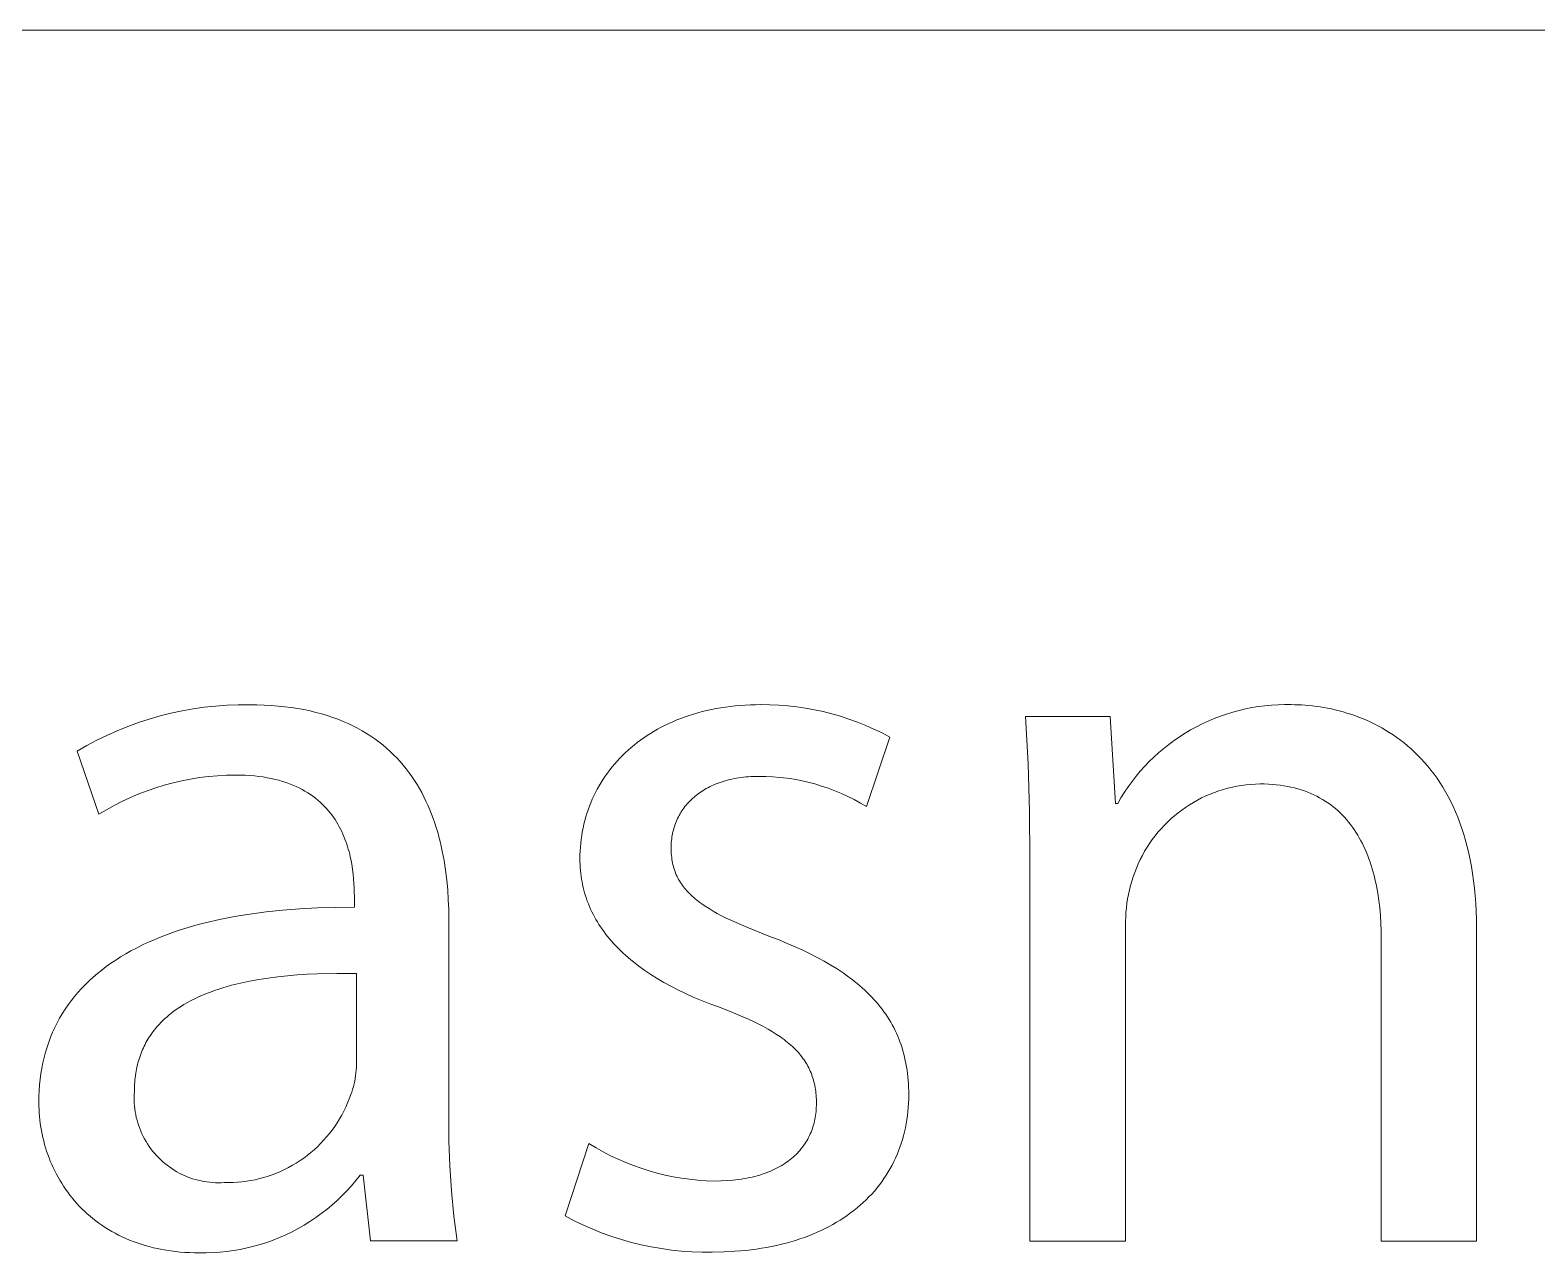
# Model space of a CAD drawing. Header units: millimetres. Extents: x 1348 to 6197, y -150 to 3238.
# Drawn here: x 5445.2 to 5512.7, y -69.2 to -14.4 of the extents above; entities that cross this region are included whole.
import ezdxf

# ---------------------------------------------------------------- set-up
doc = ezdxf.new("R2010")
doc.units = ezdxf.units.MM
doc.header["$MEASUREMENT"] = 0
doc.layers.add('Domyślny', color=7, linetype='Continuous', true_color=0x000000)

msp = doc.modelspace()

# ---------------------------------------------------------------- linework, layer by layer
at = {"layer": 'Domyślny', "color": 18, "lineweight": 15, "true_color": 0x000000}
for p, q in [((4364.914, -14.381), (6192.901, -14.381)), ((5450.538, -45.256), (5451.025, -45.115)), ((5451.025, -45.115), (5451.515, -44.992)), ((5451.515, -44.992), (5452.01, -44.886)), ((5452.01, -44.886), (5452.508, -44.797)), ((5452.508, -44.797), (5453.009, -44.725)), ((5453.009, -44.725), (5453.513, -44.67)), ((5453.513, -44.67), (5454.017, -44.633)), ((5454.017, -44.633), (5454.523, -44.614)), ((5454.523, -44.614), (5455.029, -44.612)), ((5455.029, -44.612), (5455.361, -44.616)), ((5455.361, -44.616), (5455.686, -44.626)), ((5455.686, -44.626), (5456.002, -44.644)), ((5456.002, -44.644), (5456.311, -44.668)), ((5456.311, -44.668), (5456.612, -44.699)), ((5456.612, -44.699), (5456.906, -44.737)), ((5456.906, -44.737), (5457.192, -44.782)), ((5457.192, -44.782), (5457.471, -44.832)), ((5457.471, -44.832), (5457.743, -44.889)), ((5457.743, -44.889), (5458.008, -44.952)), ((5458.008, -44.952), (5458.265, -45.021)), ((5458.265, -45.021), (5458.516, -45.096)), ((5458.516, -45.096), (5458.759, -45.177)), ((5458.759, -45.177), (5458.996, -45.263)), ((5474.353, -45.224), (5474.538, -45.156)), ((5474.538, -45.156), (5474.726, -45.091)), ((5474.726, -45.091), (5474.918, -45.031)), ((5474.918, -45.031), (5475.113, -44.974)), ((5475.113, -44.974), (5475.312, -44.921)), ((5475.312, -44.921), (5475.513, -44.872)), ((5475.513, -44.872), (5475.718, -44.827)), ((5475.718, -44.827), (5475.926, -44.786)), ((5475.926, -44.786), (5476.137, -44.749)), ((5476.137, -44.749), (5476.351, -44.716)), ((5476.351, -44.716), (5476.569, -44.688)), ((5476.569, -44.688), (5476.789, -44.663)), ((5476.789, -44.663), (5477.013, -44.643)), ((5477.013, -44.643), (5477.239, -44.628)), ((5477.239, -44.628), (5477.469, -44.616)), ((5477.469, -44.616), (5477.701, -44.609)), ((5477.701, -44.609), (5477.937, -44.607)), ((5477.937, -44.607), (5478.338, -44.611)), ((5478.338, -44.611), (5478.74, -44.629)), ((5478.74, -44.629), (5479.14, -44.66)), ((5479.14, -44.66), (5479.539, -44.704)), ((5479.539, -44.704), (5479.937, -44.762)), ((5479.937, -44.762), (5480.332, -44.834)), ((5480.332, -44.834), (5480.725, -44.919)), ((5480.725, -44.919), (5481.114, -45.017)), ((5481.114, -45.017), (5481.5, -45.128)), ((5481.5, -45.128), (5481.882, -45.252)), ((5489.906, -47.264), (5489.783, -45.14)), ((5489.783, -45.14), (5493.578, -45.14)), ((5493.578, -45.14), (5493.82, -49.032)), ((5498.24, -45.227), (5498.515, -45.122)), ((5498.515, -45.122), (5498.792, -45.027)), ((5498.792, -45.027), (5499.073, -44.941)), ((5499.073, -44.941), (5499.357, -44.864)), ((5499.357, -44.864), (5499.643, -44.798)), ((5499.643, -44.798), (5499.931, -44.741)), ((5499.931, -44.741), (5500.22, -44.694)), ((5500.22, -44.694), (5500.512, -44.657)), ((5500.512, -44.657), (5500.804, -44.629)), ((5500.804, -44.629), (5501.097, -44.612)), ((5501.097, -44.612), (5501.39, -44.605)), ((5501.39, -44.605), (5501.684, -44.607)), ((5501.684, -44.607), (5501.838, -44.609)), ((5501.838, -44.609), (5501.995, -44.613)), ((5501.995, -44.613), (5502.154, -44.621)), ((5502.154, -44.621), (5502.315, -44.631)), ((5502.315, -44.631), (5502.478, -44.645)), ((5502.478, -44.645), (5502.643, -44.662)), ((5502.643, -44.662), (5502.809, -44.683)), ((5502.809, -44.683), (5502.977, -44.707)), ((5502.977, -44.707), (5503.147, -44.735)), ((5503.147, -44.735), (5503.317, -44.766)), ((5503.317, -44.766), (5503.489, -44.801)), ((5503.489, -44.801), (5503.661, -44.841)), ((5503.661, -44.841), (5503.834, -44.884)), ((5503.834, -44.884), (5504.008, -44.931)), ((5504.008, -44.931), (5504.182, -44.982)), ((5504.182, -44.982), (5504.357, -45.038)), ((5504.357, -45.038), (5504.532, -45.098)), ((5504.532, -45.098), (5504.706, -45.163)), ((5504.706, -45.163), (5504.88, -45.232)), ((5448.65, -45.983), (5449.113, -45.776)), ((5449.113, -45.776), (5449.582, -45.586)), ((5449.582, -45.586), (5450.057, -45.413)), ((5450.057, -45.413), (5450.538, -45.256)), ((5458.996, -45.263), (5459.226, -45.355)), ((5459.226, -45.355), (5459.449, -45.453)), ((5459.449, -45.453), (5459.666, -45.555)), ((5459.666, -45.555), (5459.876, -45.663)), ((5459.876, -45.663), (5460.08, -45.776)), ((5460.08, -45.776), (5460.277, -45.895)), ((5472.993, -45.893), (5473.151, -45.798)), ((5473.151, -45.798), (5473.312, -45.706)), ((5473.312, -45.706), (5473.477, -45.617)), ((5473.477, -45.617), (5473.645, -45.531)), ((5473.645, -45.531), (5473.817, -45.449)), ((5473.817, -45.449), (5473.992, -45.37)), ((5473.992, -45.37), (5474.171, -45.295)), ((5474.171, -45.295), (5474.353, -45.224)), ((5481.882, -45.252), (5482.26, -45.388)), ((5482.26, -45.388), (5482.633, -45.538)), ((5482.633, -45.538), (5483, -45.7)), ((5483, -45.7), (5483.362, -45.874)), ((5483.362, -45.874), (5483.718, -46.061)), ((5496.684, -46.045), (5496.931, -45.887)), ((5496.931, -45.887), (5497.184, -45.737)), ((5497.184, -45.737), (5497.441, -45.596)), ((5497.441, -45.596), (5497.703, -45.464)), ((5497.703, -45.464), (5497.97, -45.341)), ((5497.97, -45.341), (5498.24, -45.227)), ((5504.88, -45.232), (5505.054, -45.306)), ((5505.054, -45.306), (5505.228, -45.384)), ((5505.228, -45.384), (5505.401, -45.468)), ((5505.401, -45.468), (5505.573, -45.556)), ((5505.573, -45.556), (5505.744, -45.65)), ((5505.744, -45.65), (5505.913, -45.748)), ((5505.913, -45.748), (5506.082, -45.852)), ((5506.082, -45.852), (5506.249, -45.961)), ((5447.31, -46.695), (5447.749, -46.442)), ((5447.749, -46.442), (5448.196, -46.205)), ((5448.196, -46.205), (5448.65, -45.983)), ((5460.277, -45.895), (5460.468, -46.017)), ((5460.468, -46.017), (5460.653, -46.145)), ((5460.653, -46.145), (5460.832, -46.277)), ((5460.832, -46.277), (5461.005, -46.414)), ((5461.005, -46.414), (5461.172, -46.555)), ((5461.172, -46.555), (5461.334, -46.7)), ((5471.988, -46.646), (5472.121, -46.53)), ((5472.121, -46.53), (5472.257, -46.416)), ((5472.257, -46.416), (5472.397, -46.305)), ((5472.397, -46.305), (5472.541, -46.198)), ((5472.541, -46.198), (5472.688, -46.093)), ((5472.688, -46.093), (5472.839, -45.992)), ((5472.839, -45.992), (5472.993, -45.893)), ((5483.718, -46.061), (5482.668, -49.177)), ((5495.976, -46.568), (5496.206, -46.386)), ((5496.206, -46.386), (5496.442, -46.211)), ((5496.442, -46.211), (5496.684, -46.045)), ((5506.249, -45.961), (5506.415, -46.075)), ((5506.415, -46.075), (5506.578, -46.195)), ((5506.578, -46.195), (5506.74, -46.321)), ((5506.74, -46.321), (5506.9, -46.452)), ((5506.9, -46.452), (5507.057, -46.589)), ((5448.279, -49.521), (5447.31, -46.695)), ((5461.334, -46.7), (5461.489, -46.85)), ((5461.489, -46.85), (5461.639, -47.004)), ((5461.639, -47.004), (5461.783, -47.161)), ((5461.783, -47.161), (5461.922, -47.322)), ((5471.381, -47.268), (5471.495, -47.138)), ((5471.495, -47.138), (5471.613, -47.011)), ((5471.613, -47.011), (5471.734, -46.887)), ((5471.734, -46.887), (5471.859, -46.765)), ((5471.859, -46.765), (5471.988, -46.646)), ((5495.122, -47.373), (5495.325, -47.161)), ((5495.325, -47.161), (5495.535, -46.956)), ((5495.535, -46.956), (5495.752, -46.758)), ((5495.752, -46.758), (5495.976, -46.568)), ((5507.057, -46.589), (5507.212, -46.732)), ((5507.212, -46.732), (5507.365, -46.881)), ((5507.365, -46.881), (5507.515, -47.036)), ((5507.515, -47.036), (5507.662, -47.198)), ((5507.662, -47.198), (5507.806, -47.365)), ((5452.793, -47.879), (5452.395, -47.943)), ((5453.193, -47.829), (5452.793, -47.879)), ((5453.594, -47.792), (5453.193, -47.829)), ((5453.996, -47.77), (5453.594, -47.792)), ((5454.399, -47.761), (5453.996, -47.77)), ((5454.621, -47.763), (5454.399, -47.761)), ((5454.837, -47.771), (5454.621, -47.763)), ((5455.046, -47.783), (5454.837, -47.771)), ((5455.25, -47.801), (5455.046, -47.783)), ((5455.447, -47.823), (5455.25, -47.801)), ((5455.639, -47.849), (5455.447, -47.823)), ((5455.825, -47.88), (5455.639, -47.849)), ((5456.005, -47.915), (5455.825, -47.88)), ((5461.922, -47.322), (5462.055, -47.487)), ((5462.055, -47.487), (5462.183, -47.656)), ((5462.183, -47.656), (5462.305, -47.828)), ((5462.305, -47.828), (5462.423, -48.003)), ((5470.87, -47.952), (5470.964, -47.81)), ((5470.964, -47.81), (5471.063, -47.671)), ((5471.063, -47.671), (5471.165, -47.534)), ((5471.165, -47.534), (5471.271, -47.4)), ((5471.271, -47.4), (5471.381, -47.268)), ((5476.839, -47.904), (5476.736, -47.923)), ((5476.943, -47.887), (5476.839, -47.904)), ((5477.049, -47.871), (5476.943, -47.887)), ((5477.157, -47.858), (5477.049, -47.871)), ((5477.267, -47.847), (5477.157, -47.858)), ((5477.378, -47.837), (5477.267, -47.847)), ((5477.491, -47.83), (5477.378, -47.837)), ((5477.606, -47.825), (5477.491, -47.83)), ((5477.722, -47.822), (5477.606, -47.825)), ((5477.84, -47.821), (5477.722, -47.822)), ((5478.157, -47.825), (5477.84, -47.821)), ((5478.474, -47.84), (5478.157, -47.825)), ((5478.791, -47.867), (5478.474, -47.84)), ((5479.106, -47.904), (5478.791, -47.867)), ((5479.42, -47.952), (5479.106, -47.904)), ((5489.971, -49.391), (5489.906, -47.264)), ((5494.557, -48.048), (5494.738, -47.817)), ((5494.738, -47.817), (5494.926, -47.592)), ((5494.926, -47.592), (5495.122, -47.373)), ((5507.806, -47.365), (5507.946, -47.539)), ((5507.946, -47.539), (5508.084, -47.719)), ((5508.084, -47.719), (5508.218, -47.906)), ((5508.218, -47.906), (5508.348, -48.1)), ((5450.451, -48.466), (5450.075, -48.61)), ((5450.832, -48.335), (5450.451, -48.466)), ((5451.217, -48.217), (5450.832, -48.335)), ((5451.607, -48.112), (5451.217, -48.217)), ((5451.999, -48.021), (5451.607, -48.112)), ((5452.395, -47.943), (5451.999, -48.021)), ((5456.18, -47.955), (5456.005, -47.915)), ((5456.349, -47.998), (5456.18, -47.955)), ((5456.513, -48.046), (5456.349, -47.998)), ((5456.672, -48.097), (5456.513, -48.046)), ((5456.825, -48.152), (5456.672, -48.097)), ((5456.974, -48.211), (5456.825, -48.152)), ((5457.117, -48.273), (5456.974, -48.211)), ((5457.255, -48.339), (5457.117, -48.273)), ((5457.389, -48.408), (5457.255, -48.339)), ((5457.517, -48.48), (5457.389, -48.408)), ((5457.641, -48.555), (5457.517, -48.48)), ((5457.76, -48.633), (5457.641, -48.555)), ((5462.423, -48.003), (5462.535, -48.182)), ((5462.535, -48.182), (5462.643, -48.364)), ((5462.643, -48.364), (5462.745, -48.548)), ((5462.745, -48.548), (5462.843, -48.736)), ((5470.457, -48.691), (5470.531, -48.539)), ((5470.531, -48.539), (5470.61, -48.389)), ((5470.61, -48.389), (5470.693, -48.241)), ((5470.693, -48.241), (5470.779, -48.095)), ((5470.779, -48.095), (5470.87, -47.952)), ((5475.191, -48.558), (5475.122, -48.608)), ((5475.262, -48.509), (5475.191, -48.558)), ((5475.334, -48.462), (5475.262, -48.509)), ((5475.408, -48.417), (5475.334, -48.462)), ((5475.484, -48.372), (5475.408, -48.417)), ((5475.562, -48.33), (5475.484, -48.372)), ((5475.642, -48.289), (5475.562, -48.33)), ((5475.723, -48.249), (5475.642, -48.289)), ((5475.806, -48.211), (5475.723, -48.249)), ((5475.891, -48.174), (5475.806, -48.211)), ((5475.978, -48.14), (5475.891, -48.174)), ((5476.067, -48.106), (5475.978, -48.14)), ((5476.157, -48.075), (5476.067, -48.106)), ((5476.249, -48.045), (5476.157, -48.075)), ((5476.343, -48.017), (5476.249, -48.045)), ((5476.439, -47.991), (5476.343, -48.017)), ((5476.536, -47.966), (5476.439, -47.991)), ((5476.635, -47.944), (5476.536, -47.966)), ((5476.736, -47.923), (5476.635, -47.944)), ((5479.732, -48.011), (5479.42, -47.952)), ((5480.042, -48.081), (5479.732, -48.011)), ((5480.349, -48.162), (5480.042, -48.081)), ((5480.653, -48.253), (5480.349, -48.162)), ((5480.954, -48.355), (5480.653, -48.253)), ((5481.251, -48.467), (5480.954, -48.355)), ((5481.544, -48.589), (5481.251, -48.467)), ((5494.064, -48.778), (5494.22, -48.529)), ((5494.22, -48.529), (5494.385, -48.286)), ((5494.385, -48.286), (5494.557, -48.048)), ((5498.252, -48.54), (5498.058, -48.616)), ((5498.449, -48.471), (5498.252, -48.54)), ((5498.648, -48.408), (5498.449, -48.471)), ((5498.85, -48.352), (5498.648, -48.408)), ((5499.053, -48.304), (5498.85, -48.352)), ((5499.257, -48.262), (5499.053, -48.304)), ((5499.463, -48.227), (5499.257, -48.262)), ((5499.67, -48.2), (5499.463, -48.227)), ((5499.878, -48.179), (5499.67, -48.2)), ((5500.087, -48.166), (5499.878, -48.179)), ((5500.295, -48.16), (5500.087, -48.166)), ((5500.481, -48.162), (5500.295, -48.16)), ((5500.663, -48.169), (5500.481, -48.162)), ((5500.841, -48.18), (5500.663, -48.169)), ((5501.016, -48.196), (5500.841, -48.18)), ((5501.187, -48.216), (5501.016, -48.196)), ((5501.354, -48.241), (5501.187, -48.216)), ((5501.518, -48.269), (5501.354, -48.241)), ((5501.678, -48.302), (5501.518, -48.269)), ((5501.835, -48.34), (5501.678, -48.302)), ((5501.988, -48.381), (5501.835, -48.34)), ((5502.137, -48.426), (5501.988, -48.381)), ((5502.283, -48.475), (5502.137, -48.426)), ((5502.426, -48.529), (5502.283, -48.475)), ((5502.565, -48.586), (5502.426, -48.529)), ((5502.7, -48.646), (5502.565, -48.586)), ((5508.348, -48.1), (5508.475, -48.3)), ((5508.475, -48.3), (5508.597, -48.507)), ((5508.597, -48.507), (5508.716, -48.721)), ((5448.978, -49.12), (5448.625, -49.314)), ((5449.338, -48.937), (5448.978, -49.12)), ((5449.703, -48.768), (5449.338, -48.937)), ((5450.075, -48.61), (5449.703, -48.768)), ((5457.875, -48.714), (5457.76, -48.633)), ((5457.985, -48.797), (5457.875, -48.714)), ((5458.091, -48.883), (5457.985, -48.797)), ((5458.193, -48.972), (5458.091, -48.883)), ((5458.29, -49.063), (5458.193, -48.972)), ((5458.384, -49.156), (5458.29, -49.063)), ((5458.473, -49.251), (5458.384, -49.156)), ((5458.559, -49.348), (5458.473, -49.251)), ((5462.843, -48.736), (5462.936, -48.926)), ((5462.936, -48.926), (5463.024, -49.119)), ((5463.024, -49.119), (5463.108, -49.314)), ((5470.199, -49.317), (5470.258, -49.158)), ((5470.258, -49.158), (5470.32, -49)), ((5470.32, -49), (5470.386, -48.845)), ((5470.386, -48.845), (5470.457, -48.691)), ((5474.489, -49.24), (5474.443, -49.304)), ((5474.537, -49.177), (5474.489, -49.24)), ((5474.587, -49.114), (5474.537, -49.177)), ((5474.639, -49.053), (5474.587, -49.114)), ((5474.693, -48.993), (5474.639, -49.053)), ((5474.749, -48.934), (5474.693, -48.993)), ((5474.806, -48.877), (5474.749, -48.934)), ((5474.866, -48.82), (5474.806, -48.877)), ((5474.927, -48.765), (5474.866, -48.82)), ((5474.99, -48.711), (5474.927, -48.765)), ((5475.055, -48.659), (5474.99, -48.711)), ((5475.122, -48.608), (5475.055, -48.659)), ((5481.832, -48.721), (5481.544, -48.589)), ((5482.116, -48.864), (5481.832, -48.721)), ((5482.395, -49.016), (5482.116, -48.864)), ((5482.668, -49.177), (5482.395, -49.016)), ((5493.82, -49.032), (5493.917, -49.032)), ((5493.917, -49.032), (5494.064, -48.778)), ((5496.957, -49.209), (5496.786, -49.33)), ((5497.131, -49.095), (5496.957, -49.209)), ((5497.31, -48.987), (5497.131, -49.095)), ((5497.492, -48.884), (5497.31, -48.987)), ((5497.677, -48.789), (5497.492, -48.884)), ((5497.866, -48.699), (5497.677, -48.789)), ((5498.058, -48.616), (5497.866, -48.699)), ((5502.833, -48.711), (5502.7, -48.646)), ((5502.961, -48.779), (5502.833, -48.711)), ((5503.087, -48.851), (5502.961, -48.779)), ((5503.209, -48.927), (5503.087, -48.851)), ((5503.328, -49.006), (5503.209, -48.927)), ((5503.444, -49.088), (5503.328, -49.006)), ((5503.556, -49.174), (5503.444, -49.088)), ((5503.666, -49.264), (5503.556, -49.174)), ((5508.716, -48.721), (5508.83, -48.942)), ((5508.83, -48.942), (5508.94, -49.17)), ((5508.94, -49.17), (5509.045, -49.406)), ((5448.625, -49.314), (5448.279, -49.521)), ((5458.64, -49.448), (5458.559, -49.348)), ((5458.718, -49.549), (5458.64, -49.448)), ((5458.792, -49.651), (5458.718, -49.549)), ((5458.862, -49.755), (5458.792, -49.651)), ((5458.929, -49.861), (5458.862, -49.755)), ((5458.993, -49.968), (5458.929, -49.861)), ((5463.108, -49.314), (5463.187, -49.512)), ((5463.187, -49.512), (5463.262, -49.712)), ((5463.262, -49.712), (5463.332, -49.915)), ((5463.332, -49.915), (5463.398, -50.119)), ((5470.009, -49.97), (5470.05, -49.804)), ((5470.05, -49.804), (5470.096, -49.64)), ((5470.096, -49.64), (5470.145, -49.478)), ((5470.145, -49.478), (5470.199, -49.317)), ((5474.113, -49.927), (5474.086, -50.001)), ((5474.142, -49.855), (5474.113, -49.927)), ((5474.172, -49.783), (5474.142, -49.855)), ((5474.205, -49.712), (5474.172, -49.783)), ((5474.24, -49.641), (5474.205, -49.712)), ((5474.277, -49.572), (5474.24, -49.641)), ((5474.315, -49.504), (5474.277, -49.572)), ((5474.356, -49.436), (5474.315, -49.504)), ((5474.398, -49.37), (5474.356, -49.436)), ((5474.443, -49.304), (5474.398, -49.37)), ((5489.977, -51.519), (5489.971, -49.391)), ((5496.148, -49.868), (5496, -50.016)), ((5496.3, -49.725), (5496.148, -49.868)), ((5496.458, -49.588), (5496.3, -49.725)), ((5496.62, -49.456), (5496.458, -49.588)), ((5496.786, -49.33), (5496.62, -49.456)), ((5503.772, -49.356), (5503.666, -49.264)), ((5503.875, -49.452), (5503.772, -49.356)), ((5503.975, -49.551), (5503.875, -49.452)), ((5504.071, -49.653), (5503.975, -49.551)), ((5504.165, -49.758), (5504.071, -49.653)), ((5504.256, -49.866), (5504.165, -49.758)), ((5504.344, -49.978), (5504.256, -49.866)), ((5509.045, -49.406), (5509.146, -49.648)), ((5509.146, -49.648), (5509.242, -49.899)), ((5509.242, -49.899), (5509.332, -50.156)), ((5459.053, -50.076), (5458.993, -49.968)), ((5459.11, -50.185), (5459.053, -50.076)), ((5459.164, -50.295), (5459.11, -50.185)), ((5459.214, -50.406), (5459.164, -50.295)), ((5459.262, -50.517), (5459.214, -50.406)), ((5459.307, -50.629), (5459.262, -50.517)), ((5463.398, -50.119), (5463.46, -50.325)), ((5463.46, -50.325), (5463.518, -50.533)), ((5463.518, -50.533), (5463.572, -50.743)), ((5469.886, -50.646), (5469.91, -50.475)), ((5469.91, -50.475), (5469.939, -50.305)), ((5469.939, -50.305), (5469.971, -50.137)), ((5469.971, -50.137), (5470.009, -49.97)), ((5473.952, -50.536), (5473.941, -50.615)), ((5473.965, -50.458), (5473.952, -50.536)), ((5473.98, -50.38), (5473.965, -50.458)), ((5473.998, -50.303), (5473.98, -50.38)), ((5474.017, -50.226), (5473.998, -50.303)), ((5474.038, -50.15), (5474.017, -50.226)), ((5474.061, -50.075), (5474.038, -50.15)), ((5474.086, -50.001), (5474.061, -50.075)), ((5495.59, -50.488), (5495.464, -50.655)), ((5495.721, -50.326), (5495.59, -50.488)), ((5495.858, -50.168), (5495.721, -50.326)), ((5496, -50.016), (5495.858, -50.168)), ((5504.428, -50.092), (5504.344, -49.978)), ((5504.51, -50.209), (5504.428, -50.092)), ((5504.589, -50.328), (5504.51, -50.209)), ((5504.665, -50.451), (5504.589, -50.328)), ((5504.738, -50.576), (5504.665, -50.451)), ((5504.808, -50.703), (5504.738, -50.576)), ((5509.332, -50.156), (5509.418, -50.421)), ((5509.418, -50.421), (5509.498, -50.694)), ((5459.349, -50.742), (5459.307, -50.629)), ((5459.388, -50.855), (5459.349, -50.742)), ((5459.424, -50.969), (5459.388, -50.855)), ((5459.458, -51.082), (5459.424, -50.969)), ((5459.49, -51.195), (5459.458, -51.082)), ((5459.519, -51.309), (5459.49, -51.195)), ((5463.572, -50.743), (5463.622, -50.955)), ((5463.622, -50.955), (5463.668, -51.167)), ((5463.668, -51.167), (5463.711, -51.382)), ((5469.833, -51.342), (5469.839, -51.166)), ((5469.839, -51.166), (5469.85, -50.992)), ((5469.85, -50.992), (5469.866, -50.818)), ((5469.866, -50.818), (5469.886, -50.646)), ((5473.917, -50.936), (5473.916, -51.018)), ((5473.916, -51.018), (5473.917, -51.109)), ((5473.92, -50.855), (5473.917, -50.936)), ((5473.917, -51.109), (5473.92, -51.198)), ((5473.925, -50.775), (5473.92, -50.855)), ((5473.92, -51.198), (5473.925, -51.286)), ((5473.932, -50.695), (5473.925, -50.775)), ((5473.925, -51.286), (5473.932, -51.372)), ((5473.941, -50.615), (5473.932, -50.695)), ((5495.122, -51.18), (5495.02, -51.362)), ((5495.23, -51.001), (5495.122, -51.18)), ((5495.344, -50.826), (5495.23, -51.001)), ((5495.464, -50.655), (5495.344, -50.826)), ((5504.875, -50.833), (5504.808, -50.703)), ((5504.939, -50.966), (5504.875, -50.833)), ((5505.001, -51.101), (5504.939, -50.966)), ((5505.06, -51.239), (5505.001, -51.101)), ((5505.116, -51.379), (5505.06, -51.239)), ((5509.498, -50.694), (5509.572, -50.975)), ((5509.572, -50.975), (5509.641, -51.263)), ((5509.641, -51.263), (5509.704, -51.56)), ((5459.546, -51.422), (5459.519, -51.309)), ((5459.57, -51.535), (5459.546, -51.422)), ((5459.613, -51.759), (5459.57, -51.535)), ((5459.647, -51.981), (5459.613, -51.759)), ((5463.711, -51.382), (5463.749, -51.597)), ((5463.749, -51.597), (5463.816, -52.031)), ((5469.83, -51.519), (5469.833, -51.342)), ((5469.832, -51.65), (5469.83, -51.519)), ((5469.836, -51.781), (5469.832, -51.65)), ((5469.844, -51.91), (5469.836, -51.781)), ((5469.854, -52.04), (5469.844, -51.91)), ((5473.932, -51.372), (5473.941, -51.457)), ((5473.941, -51.457), (5473.953, -51.54)), ((5473.953, -51.54), (5473.966, -51.622)), ((5473.966, -51.622), (5473.982, -51.703)), ((5473.982, -51.703), (5473.999, -51.782)), ((5473.999, -51.782), (5474.019, -51.86)), ((5474.019, -51.86), (5474.04, -51.937)), ((5474.04, -51.937), (5474.064, -52.012)), ((5489.977, -68.652), (5489.977, -51.519)), ((5494.753, -51.929), (5494.678, -52.123)), ((5494.836, -51.737), (5494.753, -51.929)), ((5494.925, -51.548), (5494.836, -51.737)), ((5495.02, -51.362), (5494.925, -51.548)), ((5505.17, -51.521), (5505.116, -51.379)), ((5505.221, -51.665), (5505.17, -51.521)), ((5505.269, -51.811), (5505.221, -51.665)), ((5505.315, -51.96), (5505.269, -51.811)), ((5505.358, -52.111), (5505.315, -51.96)), ((5509.704, -51.56), (5509.761, -51.864)), ((5509.761, -51.864), (5509.812, -52.177)), ((5459.675, -52.199), (5459.647, -51.981)), ((5459.696, -52.413), (5459.675, -52.199)), ((5459.711, -52.621), (5459.696, -52.413)), ((5459.721, -52.822), (5459.711, -52.621)), ((5463.816, -52.031), (5463.869, -52.469)), ((5463.869, -52.469), (5463.91, -52.909)), ((5469.867, -52.168), (5469.854, -52.04)), ((5469.883, -52.296), (5469.867, -52.168)), ((5469.903, -52.423), (5469.883, -52.296)), ((5469.925, -52.549), (5469.903, -52.423)), ((5469.95, -52.674), (5469.925, -52.549)), ((5474.064, -52.012), (5474.09, -52.086)), ((5474.09, -52.086), (5474.118, -52.159)), ((5474.118, -52.159), (5474.148, -52.231)), ((5474.148, -52.231), (5474.181, -52.302)), ((5474.181, -52.302), (5474.215, -52.372)), ((5474.215, -52.372), (5474.252, -52.44)), ((5474.252, -52.44), (5474.291, -52.508)), ((5474.291, -52.508), (5474.332, -52.575)), ((5474.332, -52.575), (5474.375, -52.64)), ((5494.547, -52.52), (5494.49, -52.715)), ((5494.609, -52.32), (5494.547, -52.52)), ((5494.678, -52.123), (5494.609, -52.32)), ((5505.398, -52.263), (5505.358, -52.111)), ((5505.436, -52.418), (5505.398, -52.263)), ((5505.505, -52.732), (5505.436, -52.418)), ((5509.812, -52.177), (5509.857, -52.498)), ((5509.857, -52.498), (5509.895, -52.828)), ((5459.727, -53.017), (5459.721, -52.822)), ((5459.728, -53.203), (5459.727, -53.017)), ((5459.728, -53.687), (5459.728, -53.203)), ((5463.91, -52.909), (5463.937, -53.351)), ((5469.978, -52.799), (5469.95, -52.674)), ((5470.009, -52.923), (5469.978, -52.799)), ((5470.043, -53.046), (5470.009, -52.923)), ((5470.08, -53.168), (5470.043, -53.046)), ((5470.12, -53.289), (5470.08, -53.168)), ((5470.163, -53.41), (5470.12, -53.289)), ((5474.375, -52.64), (5474.42, -52.705)), ((5474.42, -52.705), (5474.467, -52.769)), ((5474.467, -52.769), (5474.517, -52.832)), ((5474.517, -52.832), (5474.569, -52.894)), ((5474.569, -52.894), (5474.623, -52.956)), ((5474.623, -52.956), (5474.679, -53.016)), ((5474.679, -53.016), (5474.738, -53.076)), ((5474.738, -53.076), (5474.798, -53.135)), ((5474.798, -53.135), (5474.861, -53.194)), ((5474.861, -53.194), (5474.926, -53.252)), ((5474.926, -53.252), (5474.994, -53.309)), ((5474.994, -53.309), (5475.063, -53.366)), ((5494.36, -53.309), (5494.329, -53.51)), ((5494.397, -53.11), (5494.36, -53.309)), ((5494.44, -52.911), (5494.397, -53.11)), ((5494.49, -52.715), (5494.44, -52.911)), ((5505.563, -53.053), (5505.505, -52.732)), ((5505.612, -53.381), (5505.563, -53.053)), ((5509.895, -52.828), (5509.927, -53.165)), ((5509.927, -53.165), (5509.952, -53.512)), ((5455.054, -53.99), (5455.773, -53.894)), ((5455.773, -53.894), (5456.516, -53.816)), ((5456.516, -53.816), (5457.283, -53.757)), ((5457.283, -53.757), (5458.074, -53.715)), ((5458.074, -53.715), (5458.889, -53.692)), ((5458.889, -53.692), (5459.728, -53.687)), ((5463.937, -53.351), (5463.954, -53.794)), ((5463.954, -53.794), (5463.959, -54.236)), ((5470.209, -53.53), (5470.163, -53.41)), ((5470.258, -53.649), (5470.209, -53.53)), ((5470.31, -53.767), (5470.258, -53.649)), ((5470.365, -53.884), (5470.31, -53.767)), ((5470.423, -54), (5470.365, -53.884)), ((5475.063, -53.366), (5475.135, -53.422)), ((5475.135, -53.422), (5475.209, -53.477)), ((5475.209, -53.477), (5475.286, -53.532)), ((5475.286, -53.532), (5475.445, -53.641)), ((5475.445, -53.641), (5475.614, -53.749)), ((5475.614, -53.749), (5475.792, -53.855)), ((5475.792, -53.855), (5475.979, -53.96)), ((5475.979, -53.96), (5476.176, -54.064)), ((5494.287, -53.914), (5494.275, -54.116)), ((5494.304, -53.711), (5494.287, -53.914)), ((5494.329, -53.51), (5494.304, -53.711)), ((5505.652, -53.716), (5505.612, -53.381)), ((5505.683, -54.055), (5505.652, -53.716)), ((5509.952, -53.512), (5509.969, -53.867)), ((5509.969, -53.867), (5509.98, -54.23)), ((5451.837, -54.734), (5452.13, -54.64)), ((5452.13, -54.64), (5452.43, -54.55)), ((5452.43, -54.55), (5452.736, -54.465)), ((5452.736, -54.465), (5453.048, -54.384)), ((5453.048, -54.384), (5453.692, -54.235)), ((5453.692, -54.235), (5454.361, -54.103)), ((5454.361, -54.103), (5455.054, -53.99)), ((5463.959, -54.236), (5463.959, -63.021)), ((5470.484, -54.116), (5470.423, -54)), ((5470.548, -54.231), (5470.484, -54.116)), ((5470.615, -54.344), (5470.548, -54.231)), ((5470.685, -54.457), (5470.615, -54.344)), ((5470.759, -54.569), (5470.685, -54.457)), ((5470.835, -54.68), (5470.759, -54.569)), ((5476.176, -54.064), (5476.382, -54.168)), ((5476.382, -54.168), (5476.822, -54.374)), ((5476.822, -54.374), (5477.3, -54.581)), ((5477.3, -54.581), (5478.373, -55.007)), ((5494.275, -54.116), (5494.27, -54.319)), ((5494.27, -54.319), (5494.272, -54.522)), ((5494.272, -54.522), (5494.272, -68.652)), ((5505.704, -54.4), (5505.683, -54.055)), ((5505.717, -54.75), (5505.704, -54.4)), ((5509.98, -54.23), (5509.984, -54.603)), ((5509.984, -54.603), (5509.984, -68.652)), ((5450.212, -55.39), (5450.467, -55.27)), ((5450.467, -55.27), (5450.728, -55.154)), ((5450.728, -55.154), (5450.995, -55.043)), ((5450.995, -55.043), (5451.269, -54.936)), ((5451.269, -54.936), (5451.55, -54.833)), ((5451.55, -54.833), (5451.837, -54.734)), ((5470.914, -54.791), (5470.835, -54.68)), ((5470.996, -54.9), (5470.914, -54.791)), ((5471.082, -55.008), (5470.996, -54.9)), ((5471.17, -55.116), (5471.082, -55.008)), ((5471.262, -55.222), (5471.17, -55.116)), ((5471.356, -55.327), (5471.262, -55.222)), ((5471.454, -55.432), (5471.356, -55.327)), ((5478.373, -55.007), (5478.75, -55.153)), ((5478.75, -55.153), (5479.115, -55.303)), ((5479.115, -55.303), (5479.469, -55.456)), ((5505.721, -55.103), (5505.717, -54.75)), ((5505.721, -68.652), (5505.721, -55.103)), ((5449.039, -56.053), (5449.26, -55.912)), ((5449.26, -55.912), (5449.488, -55.775)), ((5449.488, -55.775), (5449.723, -55.642)), ((5449.723, -55.642), (5449.965, -55.514)), ((5449.965, -55.514), (5450.212, -55.39)), ((5471.555, -55.536), (5471.454, -55.432)), ((5471.659, -55.638), (5471.555, -55.536)), ((5471.766, -55.74), (5471.659, -55.638)), ((5471.876, -55.84), (5471.766, -55.74)), ((5471.989, -55.94), (5471.876, -55.84)), ((5472.105, -56.039), (5471.989, -55.94)), ((5479.469, -55.456), (5479.811, -55.612)), ((5479.811, -55.612), (5480.142, -55.772)), ((5480.142, -55.772), (5480.461, -55.936)), ((5480.461, -55.936), (5480.767, -56.104)), ((5448.032, -56.82), (5448.22, -56.658)), ((5448.22, -56.658), (5448.414, -56.501)), ((5448.414, -56.501), (5448.616, -56.347)), ((5448.616, -56.347), (5448.824, -56.198)), ((5448.824, -56.198), (5449.039, -56.053)), ((5458.058, -56.671), (5457.615, -56.691)), ((5458.944, -56.652), (5458.058, -56.671)), ((5459.825, -56.658), (5458.944, -56.652)), ((5459.825, -60.728), (5459.825, -56.658)), ((5472.224, -56.136), (5472.105, -56.039)), ((5472.472, -56.329), (5472.224, -56.136)), ((5472.733, -56.517), (5472.472, -56.329)), ((5473.006, -56.7), (5472.733, -56.517)), ((5480.767, -56.104), (5481.063, -56.275)), ((5481.063, -56.275), (5481.346, -56.451)), ((5481.346, -56.451), (5481.617, -56.631)), ((5481.617, -56.631), (5481.877, -56.816)), ((5447.348, -57.508), (5447.509, -57.33)), ((5447.509, -57.33), (5447.677, -57.156)), ((5447.677, -57.156), (5447.851, -56.986)), ((5447.851, -56.986), (5448.032, -56.82)), ((5453.652, -57.355), (5453.465, -57.418)), ((5453.841, -57.295), (5453.652, -57.355)), ((5454.034, -57.238), (5453.841, -57.295)), ((5454.229, -57.184), (5454.034, -57.238)), ((5454.627, -57.086), (5454.229, -57.184)), ((5455.034, -56.999), (5454.627, -57.086)), ((5455.45, -56.923), (5455.034, -56.999)), ((5455.873, -56.858), (5455.45, -56.923)), ((5456.302, -56.802), (5455.873, -56.858)), ((5456.736, -56.756), (5456.302, -56.802)), ((5457.174, -56.72), (5456.736, -56.756)), ((5457.615, -56.691), (5457.174, -56.72)), ((5473.291, -56.88), (5473.006, -56.7)), ((5473.589, -57.055), (5473.291, -56.88)), ((5473.9, -57.226), (5473.589, -57.055)), ((5474.223, -57.392), (5473.9, -57.226)), ((5481.877, -56.816), (5482.003, -56.911)), ((5482.003, -56.911), (5482.125, -57.006)), ((5482.125, -57.006), (5482.244, -57.103)), ((5482.244, -57.103), (5482.361, -57.201)), ((5482.361, -57.201), (5482.474, -57.3)), ((5482.474, -57.3), (5482.585, -57.4)), ((5446.908, -58.066), (5447.048, -57.876)), ((5447.048, -57.876), (5447.195, -57.69)), ((5447.195, -57.69), (5447.348, -57.508)), ((5452.255, -57.956), (5452.097, -58.047)), ((5452.416, -57.869), (5452.255, -57.956)), ((5452.582, -57.785), (5452.416, -57.869)), ((5452.752, -57.705), (5452.582, -57.785)), ((5452.925, -57.628), (5452.752, -57.705)), ((5453.101, -57.555), (5452.925, -57.628)), ((5453.282, -57.485), (5453.101, -57.555)), ((5453.465, -57.418), (5453.282, -57.485)), ((5474.559, -57.554), (5474.223, -57.392)), ((5474.908, -57.712), (5474.559, -57.554)), ((5475.27, -57.864), (5474.908, -57.712)), ((5475.644, -58.012), (5475.27, -57.864)), ((5476.031, -58.155), (5475.644, -58.012)), ((5482.585, -57.4), (5482.692, -57.502)), ((5482.692, -57.502), (5482.797, -57.606)), ((5482.797, -57.606), (5482.899, -57.71)), ((5482.899, -57.71), (5482.997, -57.816)), ((5482.997, -57.816), (5483.093, -57.924)), ((5483.093, -57.924), (5483.185, -58.033)), ((5483.185, -58.033), (5483.275, -58.143)), ((5446.418, -58.866), (5446.53, -58.66)), ((5446.53, -58.66), (5446.649, -58.458)), ((5446.649, -58.458), (5446.775, -58.26)), ((5446.775, -58.26), (5446.908, -58.066)), ((5451.245, -58.677), (5451.182, -58.736)), ((5451.31, -58.619), (5451.245, -58.677)), ((5451.375, -58.562), (5451.31, -58.619)), ((5451.442, -58.506), (5451.375, -58.562)), ((5451.51, -58.451), (5451.442, -58.506)), ((5451.65, -58.344), (5451.51, -58.451)), ((5451.795, -58.241), (5451.65, -58.344)), ((5451.944, -58.143), (5451.795, -58.241)), ((5452.097, -58.047), (5451.944, -58.143)), ((5476.602, -58.373), (5476.031, -58.155)), ((5477.129, -58.592), (5476.602, -58.373)), ((5477.376, -58.702), (5477.129, -58.592)), ((5477.612, -58.812), (5477.376, -58.702)), ((5483.275, -58.143), (5483.361, -58.255)), ((5483.361, -58.255), (5483.445, -58.368)), ((5483.445, -58.368), (5483.526, -58.483)), ((5483.526, -58.483), (5483.603, -58.599)), ((5483.603, -58.599), (5483.678, -58.717)), ((5446.125, -59.508), (5446.216, -59.29)), ((5446.216, -59.29), (5446.313, -59.076)), ((5446.313, -59.076), (5446.418, -58.866)), ((5450.672, -59.316), (5450.623, -59.385)), ((5450.723, -59.247), (5450.672, -59.316)), ((5450.776, -59.179), (5450.723, -59.247)), ((5450.83, -59.112), (5450.776, -59.179)), ((5450.885, -59.047), (5450.83, -59.112)), ((5450.942, -58.983), (5450.885, -59.047)), ((5451, -58.919), (5450.942, -58.983)), ((5451.059, -58.857), (5451, -58.919)), ((5451.12, -58.796), (5451.059, -58.857)), ((5451.182, -58.736), (5451.12, -58.796)), ((5477.838, -58.924), (5477.612, -58.812)), ((5478.053, -59.036), (5477.838, -58.924)), ((5478.258, -59.15), (5478.053, -59.036)), ((5478.452, -59.264), (5478.258, -59.15)), ((5478.637, -59.381), (5478.452, -59.264)), ((5478.812, -59.499), (5478.637, -59.381)), ((5483.678, -58.717), (5483.749, -58.837)), ((5483.749, -58.837), (5483.818, -58.958)), ((5483.818, -58.958), (5483.883, -59.081)), ((5483.883, -59.081), (5483.946, -59.206)), ((5483.946, -59.206), (5484.005, -59.332)), ((5484.005, -59.332), (5484.062, -59.46)), ((5445.896, -60.185), (5445.965, -59.956)), ((5445.965, -59.956), (5446.041, -59.73)), ((5446.041, -59.73), (5446.125, -59.508)), ((5450.278, -59.986), (5450.242, -60.067)), ((5450.316, -59.907), (5450.278, -59.986)), ((5450.355, -59.829), (5450.316, -59.907)), ((5450.396, -59.752), (5450.355, -59.829)), ((5450.438, -59.677), (5450.396, -59.752)), ((5450.482, -59.602), (5450.438, -59.677)), ((5450.527, -59.529), (5450.482, -59.602)), ((5450.574, -59.457), (5450.527, -59.529)), ((5450.623, -59.385), (5450.574, -59.457)), ((5478.896, -59.559), (5478.812, -59.499)), ((5478.977, -59.619), (5478.896, -59.559)), ((5479.056, -59.68), (5478.977, -59.619)), ((5479.132, -59.741), (5479.056, -59.68)), ((5479.206, -59.803), (5479.132, -59.741)), ((5479.278, -59.866), (5479.206, -59.803)), ((5479.347, -59.929), (5479.278, -59.866)), ((5479.414, -59.992), (5479.347, -59.929)), ((5479.479, -60.057), (5479.414, -59.992)), ((5479.541, -60.121), (5479.479, -60.057)), ((5484.062, -59.46), (5484.115, -59.589)), ((5484.115, -59.589), (5484.166, -59.721)), ((5484.166, -59.721), (5484.213, -59.854)), ((5484.213, -59.854), (5484.257, -59.989)), ((5484.257, -59.989), (5484.299, -60.126)), ((5445.731, -60.897), (5445.779, -60.656)), ((5445.779, -60.656), (5445.834, -60.419)), ((5445.834, -60.419), (5445.896, -60.185)), ((5450.035, -60.664), (5450.012, -60.754)), ((5450.06, -60.575), (5450.035, -60.664)), ((5450.086, -60.487), (5450.06, -60.575)), ((5450.114, -60.401), (5450.086, -60.487)), ((5450.144, -60.315), (5450.114, -60.401)), ((5450.175, -60.231), (5450.144, -60.315)), ((5450.208, -60.148), (5450.175, -60.231)), ((5450.242, -60.067), (5450.208, -60.148)), ((5459.821, -60.854), (5459.825, -60.728)), ((5479.601, -60.187), (5479.541, -60.121)), ((5479.659, -60.253), (5479.601, -60.187)), ((5479.715, -60.32), (5479.659, -60.253)), ((5479.768, -60.388), (5479.715, -60.32)), ((5479.819, -60.457), (5479.768, -60.388)), ((5479.868, -60.526), (5479.819, -60.457)), ((5479.915, -60.596), (5479.868, -60.526)), ((5479.96, -60.667), (5479.915, -60.596)), ((5480.002, -60.739), (5479.96, -60.667)), ((5484.299, -60.126), (5484.337, -60.264)), ((5484.337, -60.264), (5484.372, -60.405)), ((5484.372, -60.405), (5484.404, -60.547)), ((5484.404, -60.547), (5484.433, -60.691)), ((5484.433, -60.691), (5484.459, -60.838)), ((5445.632, -61.643), (5445.658, -61.391)), ((5445.658, -61.391), (5445.691, -61.142)), ((5445.691, -61.142), (5445.731, -60.897)), ((5449.912, -61.323), (5449.902, -61.422)), ((5449.924, -61.225), (5449.912, -61.323)), ((5449.938, -61.128), (5449.924, -61.225)), ((5449.954, -61.033), (5449.938, -61.128)), ((5449.972, -60.939), (5449.954, -61.033)), ((5449.991, -60.846), (5449.972, -60.939)), ((5450.012, -60.754), (5449.991, -60.846)), ((5459.743, -61.479), (5459.767, -61.355)), ((5459.767, -61.355), (5459.786, -61.231)), ((5459.786, -61.231), (5459.802, -61.105)), ((5459.802, -61.105), (5459.814, -60.98)), ((5459.814, -60.98), (5459.821, -60.854)), ((5480.042, -60.812), (5480.002, -60.739)), ((5480.08, -60.886), (5480.042, -60.812)), ((5480.116, -60.96), (5480.08, -60.886)), ((5480.15, -61.036), (5480.116, -60.96)), ((5480.182, -61.112), (5480.15, -61.036)), ((5480.212, -61.189), (5480.182, -61.112)), ((5480.24, -61.268), (5480.212, -61.189)), ((5480.266, -61.347), (5480.24, -61.268)), ((5480.289, -61.428), (5480.266, -61.347)), ((5484.459, -60.838), (5484.482, -60.986)), ((5484.482, -60.986), (5484.502, -61.136)), ((5484.502, -61.136), (5484.519, -61.288)), ((5484.519, -61.288), (5484.533, -61.442)), ((5445.602, -62.159), (5445.613, -61.899)), ((5445.613, -61.899), (5445.632, -61.643)), ((5449.87, -62.069), (5449.866, -62.199)), ((5449.878, -61.939), (5449.87, -62.069)), ((5449.879, -61.833), (5449.878, -61.939)), ((5449.882, -61.728), (5449.879, -61.833)), ((5449.887, -61.625), (5449.882, -61.728)), ((5449.893, -61.523), (5449.887, -61.625)), ((5449.902, -61.422), (5449.893, -61.523)), ((5459.567, -62.084), (5459.61, -61.966)), ((5459.61, -61.966), (5459.649, -61.846)), ((5459.649, -61.846), (5459.684, -61.725)), ((5459.684, -61.725), (5459.716, -61.602)), ((5459.716, -61.602), (5459.743, -61.479)), ((5480.311, -61.509), (5480.289, -61.428)), ((5480.331, -61.592), (5480.311, -61.509)), ((5480.349, -61.676), (5480.331, -61.592)), ((5480.365, -61.761), (5480.349, -61.676)), ((5480.379, -61.847), (5480.365, -61.761)), ((5480.391, -61.934), (5480.379, -61.847)), ((5480.401, -62.022), (5480.391, -61.934)), ((5480.409, -62.112), (5480.401, -62.022)), ((5484.533, -61.442), (5484.544, -61.598)), ((5484.544, -61.598), (5484.551, -61.757)), ((5484.551, -61.757), (5484.556, -61.917)), ((5484.557, -62.079), (5484.555, -62.272)), ((5484.556, -61.917), (5484.557, -62.079)), ((5445.599, -62.423), (5445.602, -62.159)), ((5445.6, -62.583), (5445.599, -62.423)), ((5445.606, -62.742), (5445.6, -62.583)), ((5445.615, -62.902), (5445.606, -62.742)), ((5449.866, -62.199), (5449.866, -62.329)), ((5449.866, -62.329), (5449.871, -62.459)), ((5449.871, -62.459), (5449.881, -62.588)), ((5449.881, -62.588), (5449.895, -62.718)), ((5449.895, -62.718), (5449.913, -62.846)), ((5459.257, -62.82), (5459.344, -62.64)), ((5459.344, -62.64), (5459.425, -62.457)), ((5459.425, -62.457), (5459.499, -62.272)), ((5459.499, -62.272), (5459.567, -62.084)), ((5480.406, -62.841), (5480.414, -62.753)), ((5480.415, -62.203), (5480.409, -62.112)), ((5480.414, -62.753), (5480.419, -62.663)), ((5480.42, -62.295), (5480.415, -62.203)), ((5480.419, -62.663), (5480.422, -62.574)), ((5480.423, -62.388), (5480.42, -62.295)), ((5480.422, -62.574), (5480.424, -62.483)), ((5480.424, -62.483), (5480.423, -62.388)), ((5484.536, -62.653), (5484.52, -62.84)), ((5484.548, -62.463), (5484.536, -62.653)), ((5484.555, -62.272), (5484.548, -62.463)), ((5445.627, -63.061), (5445.615, -62.902)), ((5445.643, -63.219), (5445.627, -63.061)), ((5445.663, -63.377), (5445.643, -63.219)), ((5445.686, -63.535), (5445.663, -63.377)), ((5449.913, -62.846), (5449.936, -62.974)), ((5449.936, -62.974), (5449.963, -63.102)), ((5449.963, -63.102), (5449.995, -63.228)), ((5449.995, -63.228), (5450.03, -63.353)), ((5450.03, -63.353), (5450.071, -63.476)), ((5458.85, -63.506), (5458.961, -63.34)), ((5458.961, -63.34), (5459.065, -63.17)), ((5459.065, -63.17), (5459.164, -62.996)), ((5459.164, -62.996), (5459.257, -62.82)), ((5463.959, -63.021), (5463.961, -64.148)), ((5480.294, -63.441), (5480.316, -63.357)), ((5480.316, -63.357), (5480.337, -63.273)), ((5480.337, -63.273), (5480.355, -63.189)), ((5480.355, -63.189), (5480.371, -63.103)), ((5480.371, -63.103), (5480.385, -63.016)), ((5480.385, -63.016), (5480.397, -62.929)), ((5480.397, -62.929), (5480.406, -62.841)), ((5484.443, -63.39), (5484.408, -63.569)), ((5484.473, -63.209), (5484.443, -63.39)), ((5484.499, -63.025), (5484.473, -63.209)), ((5484.52, -62.84), (5484.499, -63.025)), ((5445.713, -63.692), (5445.686, -63.535)), ((5445.743, -63.848), (5445.713, -63.692)), ((5445.777, -64.003), (5445.743, -63.848)), ((5445.814, -64.158), (5445.777, -64.003)), ((5450.071, -63.476), (5450.115, -63.599)), ((5450.115, -63.599), (5450.163, -63.719)), ((5450.163, -63.719), (5450.216, -63.838)), ((5450.216, -63.838), (5450.273, -63.955)), ((5450.273, -63.955), (5450.333, -64.07)), ((5450.333, -64.07), (5450.398, -64.183)), ((5458.353, -64.13), (5458.485, -63.981)), ((5458.485, -63.981), (5458.612, -63.827)), ((5458.612, -63.827), (5458.734, -63.669)), ((5458.734, -63.669), (5458.85, -63.506)), ((5479.991, -64.147), (5480.034, -64.073)), ((5480.034, -64.073), (5480.074, -63.997)), ((5480.074, -63.997), (5480.112, -63.921)), ((5480.112, -63.921), (5480.148, -63.843)), ((5480.148, -63.843), (5480.181, -63.764)), ((5480.181, -63.764), (5480.213, -63.685)), ((5480.213, -63.685), (5480.242, -63.604)), ((5480.242, -63.604), (5480.269, -63.523)), ((5480.269, -63.523), (5480.294, -63.441)), ((5484.276, -64.095), (5484.223, -64.266)), ((5484.324, -63.922), (5484.276, -64.095)), ((5484.368, -63.747), (5484.324, -63.922)), ((5484.408, -63.569), (5484.368, -63.747)), ((5445.855, -64.311), (5445.814, -64.158)), ((5445.899, -64.464), (5445.855, -64.311)), ((5445.947, -64.616), (5445.899, -64.464)), ((5445.999, -64.766), (5445.947, -64.616)), ((5446.054, -64.915), (5445.999, -64.766)), ((5450.398, -64.183), (5450.466, -64.294)), ((5450.466, -64.294), (5450.539, -64.402)), ((5450.539, -64.402), (5450.615, -64.508)), ((5450.615, -64.508), (5450.694, -64.611)), ((5450.694, -64.611), (5450.777, -64.711)), ((5450.777, -64.711), (5450.863, -64.808)), ((5457.62, -64.806), (5457.776, -64.681)), ((5457.776, -64.681), (5457.927, -64.551)), ((5457.927, -64.551), (5458.074, -64.416)), ((5458.074, -64.416), (5458.216, -64.275)), ((5458.216, -64.275), (5458.353, -64.13)), ((5463.961, -64.148), (5463.998, -65.275)), ((5469.168, -67.521), (5470.234, -64.275)), ((5470.234, -64.275), (5470.552, -64.467)), ((5470.552, -64.467), (5470.876, -64.648)), ((5470.876, -64.648), (5471.206, -64.818)), ((5479.444, -64.825), (5479.509, -64.763)), ((5479.509, -64.763), (5479.571, -64.7)), ((5479.571, -64.7), (5479.632, -64.635)), ((5479.632, -64.635), (5479.69, -64.569)), ((5479.69, -64.569), (5479.746, -64.502)), ((5479.746, -64.502), (5479.799, -64.433)), ((5479.799, -64.433), (5479.851, -64.363)), ((5479.851, -64.363), (5479.9, -64.292)), ((5479.9, -64.292), (5479.947, -64.22)), ((5479.947, -64.22), (5479.991, -64.147)), ((5484.037, -64.764), (5483.966, -64.926)), ((5484.103, -64.6), (5484.037, -64.764)), ((5484.165, -64.434), (5484.103, -64.6)), ((5484.223, -64.266), (5484.165, -64.434)), ((5446.112, -65.063), (5446.054, -64.915)), ((5446.174, -65.21), (5446.112, -65.063)), ((5446.24, -65.355), (5446.174, -65.21)), ((5446.309, -65.499), (5446.24, -65.355)), ((5450.863, -64.808), (5450.953, -64.902)), ((5450.953, -64.902), (5451.046, -64.993)), ((5451.046, -64.993), (5451.142, -65.081)), ((5451.142, -65.081), (5451.24, -65.166)), ((5451.24, -65.166), (5451.342, -65.247)), ((5451.342, -65.247), (5451.446, -65.324)), ((5451.446, -65.324), (5451.553, -65.398)), ((5451.553, -65.398), (5451.663, -65.468)), ((5456.423, -65.522), (5456.604, -65.437)), ((5456.604, -65.437), (5456.782, -65.347)), ((5456.782, -65.347), (5456.957, -65.25)), ((5456.957, -65.25), (5457.128, -65.148)), ((5457.128, -65.148), (5457.296, -65.04)), ((5457.296, -65.04), (5457.46, -64.926)), ((5457.46, -64.926), (5457.62, -64.806)), ((5463.998, -65.275), (5464.073, -66.4)), ((5471.206, -64.818), (5471.541, -64.977)), ((5471.541, -64.977), (5471.881, -65.124)), ((5471.881, -65.124), (5472.227, -65.26)), ((5472.227, -65.26), (5472.576, -65.384)), ((5472.576, -65.384), (5472.93, -65.496)), ((5478.392, -65.499), (5478.486, -65.457)), ((5478.486, -65.457), (5478.579, -65.413)), ((5478.579, -65.413), (5478.669, -65.367)), ((5478.669, -65.367), (5478.757, -65.32)), ((5478.757, -65.32), (5478.843, -65.271)), ((5478.843, -65.271), (5478.926, -65.221)), ((5478.926, -65.221), (5479.007, -65.169)), ((5479.007, -65.169), (5479.085, -65.115)), ((5479.085, -65.115), (5479.162, -65.06)), ((5479.162, -65.06), (5479.236, -65.004)), ((5479.236, -65.004), (5479.307, -64.946)), ((5479.307, -64.946), (5479.377, -64.886)), ((5479.377, -64.886), (5479.444, -64.825)), ((5483.727, -65.396), (5483.638, -65.548)), ((5483.811, -65.242), (5483.727, -65.396)), ((5483.89, -65.085), (5483.811, -65.242)), ((5483.966, -64.926), (5483.89, -65.085)), ((5446.382, -65.641), (5446.309, -65.499)), ((5446.458, -65.781), (5446.382, -65.641)), ((5446.537, -65.92), (5446.458, -65.781)), ((5446.621, -66.056), (5446.537, -65.92)), ((5446.707, -66.191), (5446.621, -66.056)), ((5451.663, -65.468), (5451.775, -65.535)), ((5451.775, -65.535), (5451.889, -65.597)), ((5451.889, -65.597), (5452.005, -65.656)), ((5452.005, -65.656), (5452.123, -65.71)), ((5452.123, -65.71), (5452.243, -65.761)), ((5452.243, -65.761), (5452.364, -65.807)), ((5452.364, -65.807), (5452.487, -65.849)), ((5452.487, -65.849), (5452.612, -65.887)), ((5452.612, -65.887), (5452.738, -65.921)), ((5452.738, -65.921), (5452.864, -65.95)), ((5452.864, -65.95), (5452.992, -65.975)), ((5452.992, -65.975), (5453.12, -65.995)), ((5453.12, -65.995), (5453.249, -66.011)), ((5453.249, -66.011), (5453.379, -66.023)), ((5453.379, -66.023), (5453.509, -66.03)), ((5453.509, -66.03), (5453.639, -66.032)), ((5453.639, -66.032), (5453.769, -66.031)), ((5453.769, -66.031), (5453.899, -66.024)), ((5453.899, -66.024), (5454.098, -66.026)), ((5454.098, -66.026), (5454.298, -66.021)), ((5454.298, -66.021), (5454.497, -66.009)), ((5454.497, -66.009), (5454.696, -65.99)), ((5454.696, -65.99), (5454.894, -65.965)), ((5454.894, -65.965), (5455.091, -65.933)), ((5455.091, -65.933), (5455.287, -65.894)), ((5455.287, -65.894), (5455.481, -65.848)), ((5455.481, -65.848), (5455.674, -65.796)), ((5455.674, -65.796), (5455.865, -65.737)), ((5455.865, -65.737), (5456.053, -65.672)), ((5456.053, -65.672), (5456.24, -65.6)), ((5456.24, -65.6), (5456.423, -65.522)), ((5459.796, -65.927), (5459.598, -66.162)), ((5459.987, -65.685), (5459.796, -65.927)), ((5460.116, -65.685), (5459.987, -65.685)), ((5460.455, -68.64), (5460.116, -65.685)), ((5472.93, -65.496), (5473.287, -65.596)), ((5473.287, -65.596), (5473.648, -65.685)), ((5473.648, -65.685), (5474.011, -65.76)), ((5474.011, -65.76), (5474.376, -65.824)), ((5474.376, -65.824), (5474.744, -65.875)), ((5474.744, -65.875), (5475.113, -65.914)), ((5475.113, -65.914), (5475.483, -65.941)), ((5475.483, -65.941), (5475.854, -65.955)), ((5475.854, -65.955), (5476.141, -65.95)), ((5476.141, -65.95), (5476.419, -65.937)), ((5476.419, -65.937), (5476.686, -65.915)), ((5476.686, -65.915), (5476.817, -65.901)), ((5476.817, -65.901), (5476.945, -65.885)), ((5476.945, -65.885), (5477.07, -65.867)), ((5477.07, -65.867), (5477.193, -65.847)), ((5477.193, -65.847), (5477.314, -65.825)), ((5477.314, -65.825), (5477.433, -65.801)), ((5477.433, -65.801), (5477.549, -65.774)), ((5477.549, -65.774), (5477.662, -65.746)), ((5477.662, -65.746), (5477.774, -65.717)), ((5477.774, -65.717), (5477.882, -65.685)), ((5477.882, -65.685), (5477.989, -65.651)), ((5477.989, -65.651), (5478.093, -65.616)), ((5478.093, -65.616), (5478.195, -65.579)), ((5478.195, -65.579), (5478.295, -65.54)), ((5478.295, -65.54), (5478.392, -65.499)), ((5483.242, -66.129), (5483.132, -66.267)), ((5483.347, -65.988), (5483.242, -66.129)), ((5483.449, -65.844), (5483.347, -65.988)), ((5483.546, -65.697), (5483.449, -65.844)), ((5483.638, -65.548), (5483.546, -65.697)), ((5446.797, -66.324), (5446.707, -66.191)), ((5446.891, -66.455), (5446.797, -66.324)), ((5446.988, -66.584), (5446.891, -66.455)), ((5447.089, -66.71), (5446.988, -66.584)), ((5447.193, -66.835), (5447.089, -66.71)), ((5459.177, -66.61), (5458.955, -66.823)), ((5459.391, -66.39), (5459.177, -66.61)), ((5459.598, -66.162), (5459.391, -66.39)), ((5464.073, -66.4), (5464.184, -67.522)), ((5482.651, -66.794), (5482.52, -66.918)), ((5482.777, -66.666), (5482.651, -66.794)), ((5482.9, -66.536), (5482.777, -66.666)), ((5483.018, -66.403), (5482.9, -66.536)), ((5483.132, -66.267), (5483.018, -66.403)), ((5447.3, -66.956), (5447.193, -66.835)), ((5447.411, -67.076), (5447.3, -66.956)), ((5447.526, -67.193), (5447.411, -67.076)), ((5447.644, -67.307), (5447.526, -67.193)), ((5447.765, -67.419), (5447.644, -67.307)), ((5447.89, -67.528), (5447.765, -67.419)), ((5458.247, -67.414), (5457.997, -67.594)), ((5458.49, -67.226), (5458.247, -67.414)), ((5458.726, -67.029), (5458.49, -67.226)), ((5458.955, -66.823), (5458.726, -67.029)), ((5481.956, -67.386), (5481.805, -67.495)), ((5482.103, -67.273), (5481.956, -67.386)), ((5482.246, -67.158), (5482.103, -67.273)), ((5482.385, -67.039), (5482.246, -67.158)), ((5482.52, -66.918), (5482.385, -67.039)), ((5448.019, -67.635), (5447.89, -67.528)), ((5448.151, -67.738), (5448.019, -67.635)), ((5448.286, -67.838), (5448.151, -67.738)), ((5448.425, -67.936), (5448.286, -67.838)), ((5448.567, -68.03), (5448.425, -67.936)), ((5448.713, -68.121), (5448.567, -68.03)), ((5448.862, -68.209), (5448.713, -68.121)), ((5457.214, -68.081), (5456.942, -68.224)), ((5457.48, -67.928), (5457.214, -68.081)), ((5457.742, -67.766), (5457.48, -67.928)), ((5457.997, -67.594), (5457.742, -67.766)), ((5464.184, -67.522), (5464.33, -68.64)), ((5469.573, -67.734), (5469.168, -67.521)), ((5469.985, -67.932), (5469.573, -67.734)), ((5470.404, -68.117), (5469.985, -67.932)), ((5470.829, -68.286), (5470.404, -68.117)), ((5480.815, -68.083), (5480.636, -68.169)), ((5480.99, -67.993), (5480.815, -68.083)), ((5481.161, -67.9), (5480.99, -67.993)), ((5481.328, -67.804), (5481.161, -67.9)), ((5481.491, -67.704), (5481.328, -67.804)), ((5481.65, -67.601), (5481.491, -67.704)), ((5481.805, -67.495), (5481.65, -67.601)), ((5449.014, -68.294), (5448.862, -68.209)), ((5449.17, -68.375), (5449.014, -68.294)), ((5449.33, -68.453), (5449.17, -68.375)), ((5449.493, -68.527), (5449.33, -68.453)), ((5449.659, -68.598), (5449.493, -68.527)), ((5449.829, -68.665), (5449.659, -68.598)), ((5450.002, -68.728), (5449.829, -68.665)), ((5450.178, -68.787), (5450.002, -68.728)), ((5450.358, -68.842), (5450.178, -68.787)), ((5455.516, -68.796), (5455.22, -68.88)), ((5455.809, -68.702), (5455.516, -68.796)), ((5456.098, -68.597), (5455.809, -68.702)), ((5456.383, -68.483), (5456.098, -68.597)), ((5456.665, -68.359), (5456.383, -68.483)), ((5456.942, -68.224), (5456.665, -68.359)), ((5464.33, -68.64), (5460.455, -68.64)), ((5471.259, -68.441), (5470.829, -68.286)), ((5471.695, -68.58), (5471.259, -68.441)), ((5472.135, -68.704), (5471.695, -68.58)), ((5472.579, -68.813), (5472.135, -68.704)), ((5473.027, -68.907), (5472.579, -68.813)), ((5478.854, -68.789), (5478.638, -68.839)), ((5479.067, -68.734), (5478.854, -68.789)), ((5479.277, -68.676), (5479.067, -68.734)), ((5479.482, -68.615), (5479.277, -68.676)), ((5479.684, -68.549), (5479.482, -68.615)), ((5479.882, -68.481), (5479.684, -68.549)), ((5480.076, -68.408), (5479.882, -68.481)), ((5480.267, -68.332), (5480.076, -68.408)), ((5480.453, -68.252), (5480.267, -68.332)), ((5480.636, -68.169), (5480.453, -68.252)), ((5494.272, -68.652), (5489.977, -68.652)), ((5509.984, -68.652), (5505.721, -68.652)), ((5450.542, -68.894), (5450.358, -68.842)), ((5450.729, -68.941), (5450.542, -68.894)), ((5450.919, -68.984), (5450.729, -68.941)), ((5451.113, -69.023), (5450.919, -68.984)), ((5451.31, -69.057), (5451.113, -69.023)), ((5451.51, -69.088), (5451.31, -69.057)), ((5451.714, -69.114), (5451.51, -69.088)), ((5451.922, -69.135), (5451.714, -69.114)), ((5452.132, -69.151), (5451.922, -69.135)), ((5452.346, -69.163), (5452.132, -69.151)), ((5452.564, -69.171), (5452.346, -69.163)), ((5452.785, -69.173), (5452.564, -69.171)), ((5453.092, -69.174), (5452.785, -69.173)), ((5453.4, -69.164), (5453.092, -69.174)), ((5453.706, -69.143), (5453.4, -69.164)), ((5454.012, -69.112), (5453.706, -69.143)), ((5454.317, -69.07), (5454.012, -69.112)), ((5454.62, -69.017), (5454.317, -69.07)), ((5454.921, -68.954), (5454.62, -69.017)), ((5455.22, -68.88), (5454.921, -68.954)), ((5473.478, -68.984), (5473.027, -68.907)), ((5473.931, -69.046), (5473.478, -68.984)), ((5474.386, -69.093), (5473.931, -69.046)), ((5474.842, -69.123), (5474.386, -69.093)), ((5475.299, -69.137), (5474.842, -69.123)), ((5475.757, -69.136), (5475.299, -69.137)), ((5476.272, -69.128), (5475.757, -69.136)), ((5476.774, -69.102), (5476.272, -69.128)), ((5477.019, -69.083), (5476.774, -69.102)), ((5477.261, -69.06), (5477.019, -69.083)), ((5477.5, -69.033), (5477.261, -69.06)), ((5477.734, -69.002), (5477.5, -69.033)), ((5477.966, -68.967), (5477.734, -69.002)), ((5478.193, -68.928), (5477.966, -68.967)), ((5478.417, -68.886), (5478.193, -68.928)), ((5478.638, -68.839), (5478.417, -68.886))]:
    msp.add_line(p, q, dxfattribs=at)

doc.saveas('drawing.dxf')
